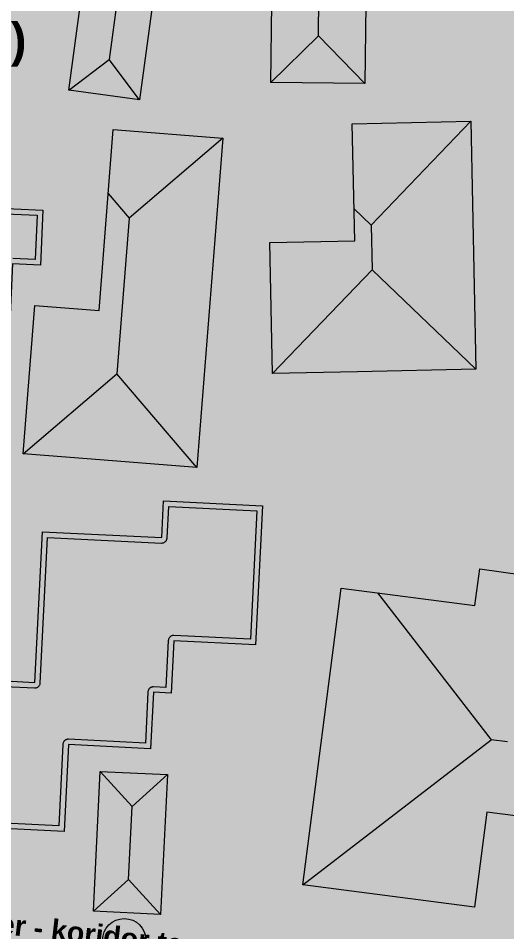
# Model space of a CAD drawing. Header units: metres. Extents: x 305909 to 307171, y 9156037 to 9156671.
# Drawn here: x 306616.7 to 306657.2, y 9156326 to 9156401.8 of the extents above; entities that cross this region are included whole.
import ezdxf
from ezdxf.enums import TextEntityAlignment as Align

# ---------------------------------------------------------------- set-up
doc = ezdxf.new("R2010")
doc.units = ezdxf.units.M
doc.linetypes.add('DASHED2', pattern=[0.762, 0.635, -0.127])
for name, color, linetype, lineweight, true_color in [('B-BANGUNAN_PERMUKIMAN', 7, 'Continuous', 13, 0xf0cd8c), ('B-BAYANGAN', 7, 'Continuous', 0, 0x76786c), ('T-JALUR_WISATA_EDUKASI', 7, 'DASHED2', 50, 0xe66e00), ('T-LABEL_ZONA', 7, 'Continuous', 0, 0x3c3c3c), ('V-POHON_PENEDUH', 7, 'Continuous', 13, 0x288232), ('Z-R', 7, 'Continuous', 0, 0xfaf4e6)]:
    doc.layers.add(name, color=color, linetype=linetype, lineweight=lineweight, true_color=true_color)
doc.styles.add('ARIALB', font='arialbd.ttf')

# ---------------------------------------------------------------- blocks, each defined once
blk = doc.blocks.new('POHON')
at = {"true_color": 0x347638}
h = blk.add_hatch(color=97, dxfattribs=at)
h.dxf.hatch_style = 1
edge = h.paths.add_edge_path()
edge.add_arc((0, 0), 1, 0, 360)
at = {"true_color": 0x3e843e}
h = blk.add_hatch(color=97, dxfattribs=at)
h.dxf.hatch_style = 1
edge = h.paths.add_edge_path()
edge.add_arc((-0.552, 0.552), 0.32, 0, 360)
h = blk.add_hatch(color=97, dxfattribs=at)
h.dxf.hatch_style = 1
edge = h.paths.add_edge_path()
edge.add_arc((0, 0.78), 0.32, 0, 360)
h = blk.add_hatch(color=97, dxfattribs=at)
h.dxf.hatch_style = 1
edge = h.paths.add_edge_path()
edge.add_arc((0.552, 0.552), 0.32, 0, 360)
at = {"true_color": 0x62a556}
h = blk.add_hatch(color=85, dxfattribs=at)
h.dxf.hatch_style = 1
edge = h.paths.add_edge_path()
edge.add_arc((-0.2, 0.22), 0.55, 0, 360)
at = {"true_color": 0x697060}
h = blk.add_hatch(color=251, dxfattribs=at)
h.dxf.hatch_style = 1
edge = h.paths.add_edge_path()
edge.add_arc((0.38, -0.38), 1, 0, 360)
at = {"true_color": 0x3e843e}
h = blk.add_hatch(color=97, dxfattribs=at)
h.dxf.hatch_style = 1
edge = h.paths.add_edge_path()
edge.add_arc((-0.78, 0), 0.32, 0, 360)
h = blk.add_hatch(color=97, dxfattribs=at)
h.dxf.hatch_style = 1
edge = h.paths.add_edge_path()
edge.add_arc((0.78, 0), 0.32, 0, 360)
h = blk.add_hatch(color=97, dxfattribs=at)
h.dxf.hatch_style = 1
edge = h.paths.add_edge_path()
edge.add_arc((-0.552, -0.552), 0.32, 0, 360)
h = blk.add_hatch(color=97, dxfattribs=at)
h.dxf.hatch_style = 1
edge = h.paths.add_edge_path()
edge.add_arc((0.552, -0.552), 0.32, 0, 360)
h = blk.add_hatch(color=97, dxfattribs=at)
h.dxf.hatch_style = 1
edge = h.paths.add_edge_path()
edge.add_arc((0, -0.78), 0.32, 0, 360)
at = {"color": 99, "lineweight": 9, "true_color": 0x235528}
blk.add_circle((0, 0), 1, dxfattribs=at)

msp = doc.modelspace()

# ---------------------------------------------------------------- hatches: boundary and pattern name
at = {"layer": 'B-BANGUNAN_PERMUKIMAN', "true_color": 0xe8875c}
h = msp.add_hatch(color=23, dxfattribs=at)
h.dxf.hatch_style = 1
h.paths.add_polyline_path([(306624.256, 9156420.844), (306624.257, 9156420.844), (306626.796, 9156417.511), (306624.206, 9156398.342), (306620.873, 9156395.803), (306620.873, 9156395.803), (306624.256, 9156420.844)])
at = {"layer": 'B-BANGUNAN_PERMUKIMAN', "true_color": 0xb36847}
h = msp.add_hatch(color=25, dxfattribs=at)
h.dxf.hatch_style = 1
h.paths.add_polyline_path([(306626.746, 9156395.009), (306624.206, 9156398.342), (306626.796, 9156417.511), (306630.13, 9156420.05), (306626.746, 9156395.009)])
at = {"layer": 'B-BANGUNAN_PERMUKIMAN', "true_color": 0xe5855b}
h = msp.add_hatch(color=23, dxfattribs=at)
h.dxf.hatch_style = 1
h.paths.add_polyline_path([(306637.77, 9156409.644), (306641.62, 9156405.706), (306641.558, 9156400.308), (306637.62, 9156396.458), (306637.62, 9156396.458), (306637.652, 9156399.275), (306637.77, 9156409.644)])
at = {"layer": 'B-BANGUNAN_PERMUKIMAN', "true_color": 0xb66a48}
h = msp.add_hatch(color=35, dxfattribs=at)
h.dxf.hatch_style = 1
h.paths.add_polyline_path([(306641.558, 9156400.308), (306641.62, 9156405.706), (306645.558, 9156409.555), (306645.408, 9156396.37), (306645.408, 9156396.37), (306641.558, 9156400.308)])
h = msp.add_hatch(color=35, dxfattribs=at)
h.dxf.hatch_style = 1
h.paths.add_polyline_path([(306641.558, 9156400.308), (306645.408, 9156396.37), (306637.62, 9156396.458), (306641.558, 9156400.308)])
at = {"layer": 'B-BANGUNAN_PERMUKIMAN', "true_color": 0xba6c4a}
h = msp.add_hatch(color=35, dxfattribs=at)
h.dxf.hatch_style = 1
h.paths.add_polyline_path([(306624.206, 9156398.342), (306626.746, 9156395.009), (306620.873, 9156395.803), (306624.206, 9156398.342)])
at = {"layer": 'B-BANGUNAN_PERMUKIMAN', "true_color": 0xe8875c}
h = msp.add_hatch(color=23, dxfattribs=at)
h.dxf.hatch_style = 1
h.paths.add_polyline_path([(306645.93, 9156384.626), (306644.508, 9156385.99), (306644.362, 9156393.026), (306654.183, 9156393.231), (306645.93, 9156384.626)])
at = {"layer": 'B-BANGUNAN_PERMUKIMAN', "true_color": 0xbf6f4c}
h = msp.add_hatch(color=13, dxfattribs=at)
h.dxf.hatch_style = 1
h.paths.add_polyline_path([(306646.007, 9156380.918), (306645.93, 9156384.626), (306654.183, 9156393.231), (306654.611, 9156372.665), (306646.007, 9156380.918)])
at = {"layer": 'B-BANGUNAN_PERMUKIMAN', "true_color": 0xe5855b}
h = msp.add_hatch(color=23, dxfattribs=at)
h.dxf.hatch_style = 1
h.paths.add_polyline_path([(306625.883, 9156385.197), (306624.143, 9156387.235), (306624.562, 9156392.546), (306633.651, 9156391.828), (306625.883, 9156385.197)])
at = {"layer": 'B-BANGUNAN_PERMUKIMAN', "true_color": 0xc2714d}
h = msp.add_hatch(color=13, dxfattribs=at)
h.dxf.hatch_style = 1
h.paths.add_polyline_path([(306631.495, 9156364.52), (306631.495, 9156364.52), (306624.864, 9156372.288), (306625.883, 9156385.197), (306633.651, 9156391.828), (306631.495, 9156364.52)])
at = {"layer": 'B-BANGUNAN_PERMUKIMAN', "true_color": 0xec895e}
h = msp.add_hatch(color=23, dxfattribs=at)
h.dxf.hatch_style = 1
h.paths.add_polyline_path([(306625.883, 9156385.197), (306624.864, 9156372.288), (306617.096, 9156365.657), (306618.067, 9156377.956), (306623.378, 9156377.537), (306624.143, 9156387.235), (306625.883, 9156385.197)])
at = {"layer": 'B-BANGUNAN_PERMUKIMAN', "true_color": 0xce7852}
h = msp.add_hatch(color=23, dxfattribs=at)
h.dxf.hatch_style = 1
h.paths.add_polyline_path([(306618.725, 9156385.866), (306618.518, 9156381.301), (306616.204, 9156381.406), (306615.521, 9156366.385), (306612.309, 9156366.531), (306612.184, 9156363.78), (306605.939, 9156364.064), (306606.785, 9156382.691), (306613.708, 9156382.376), (306613.876, 9156386.087), (306618.725, 9156385.866)])
at = {"layer": 'B-BANGUNAN_PERMUKIMAN', "true_color": 0xe9875c}
h = msp.add_hatch(color=23, dxfattribs=at)
h.dxf.hatch_style = 1
h.paths.add_polyline_path([(306637.528, 9156383.171), (306644.564, 9156383.318), (306644.508, 9156385.99), (306645.93, 9156384.626), (306646.007, 9156380.918), (306637.754, 9156372.314), (306637.754, 9156372.314), (306637.528, 9156383.171)])
at = {"layer": 'B-BANGUNAN_PERMUKIMAN', "true_color": 0xbb6c4a}
h = msp.add_hatch(color=13, dxfattribs=at)
h.dxf.hatch_style = 1
h.paths.add_polyline_path([(306646.007, 9156380.918), (306654.611, 9156372.665), (306654.611, 9156372.665), (306644.79, 9156372.461), (306637.754, 9156372.314), (306646.007, 9156380.918)])
at = {"layer": 'B-BANGUNAN_PERMUKIMAN', "true_color": 0xbb6d4a}
h = msp.add_hatch(color=13, dxfattribs=at)
h.dxf.hatch_style = 1
h.paths.add_polyline_path([(306624.864, 9156372.288), (306631.495, 9156364.52), (306622.406, 9156365.238), (306617.096, 9156365.657), (306617.096, 9156365.657), (306624.864, 9156372.288)])
at = {"layer": 'B-BANGUNAN_PERMUKIMAN', "true_color": 0xce7852}
h = msp.add_hatch(color=23, dxfattribs=at)
h.dxf.hatch_style = 1
h.paths.add_polyline_path([(306636.928, 9156361.355), (306636.351, 9156349.808), (306629.568, 9156350.147), (306629.351, 9156345.812), (306627.88, 9156345.886), (306627.646, 9156341.208), (306620.837, 9156341.548), (306620.476, 9156334.337), (306613.825, 9156334.669), (306613.752, 9156333.205), (306603.168, 9156333.734), (306603.964, 9156349.648), (306615.702, 9156349.061), (306615.59, 9156346.825), (306618.065, 9156346.701), (306618.69, 9156359.204), (306628.574, 9156358.71), (306628.727, 9156361.765), (306636.928, 9156361.355)])
at = {"layer": 'B-BANGUNAN_PERMUKIMAN', "true_color": 0xe18359}
h = msp.add_hatch(color=23, dxfattribs=at)
h.dxf.hatch_style = 1
h.paths.add_polyline_path([(306654.951, 9156356.109), (306672.607, 9156353.625), (306661.009, 9156344.677), (306660.383, 9156344.765), (306660.301, 9156344.131), (306657.24, 9156341.77), (306655.863, 9156341.947), (306646.463, 9156354.132), (306654.526, 9156353.092), (306654.95, 9156356.109), (306654.951, 9156356.109)])
at = {"layer": 'B-BANGUNAN_PERMUKIMAN', "true_color": 0xe7865c}
h = msp.add_hatch(color=23, dxfattribs=at)
h.dxf.hatch_style = 1
h.paths.add_polyline_path([(306643.441, 9156354.522), (306646.463, 9156354.132), (306655.863, 9156341.947), (306640.266, 9156329.916), (306640.266, 9156329.916), (306643.441, 9156354.522)])
at = {"layer": 'B-BANGUNAN_PERMUKIMAN', "true_color": 0xb96c49}
h = msp.add_hatch(color=35, dxfattribs=at)
h.dxf.hatch_style = 1
h.paths.add_polyline_path([(306655.863, 9156341.947), (306657.24, 9156341.77), (306659.601, 9156338.708), (306659.184, 9156335.472), (306655.507, 9156335.946), (306654.492, 9156328.08), (306640.266, 9156329.916), (306655.863, 9156341.947)])
at = {"layer": 'B-BANGUNAN_PERMUKIMAN', "true_color": 0xe6865b}
h = msp.add_hatch(color=23, dxfattribs=at)
h.dxf.hatch_style = 1
h.paths.add_polyline_path([(306623.485, 9156339.329), (306626.127, 9156336.415), (306625.833, 9156330.376), (306622.919, 9156327.734), (306623.485, 9156339.329)])
at = {"layer": 'B-BANGUNAN_PERMUKIMAN', "true_color": 0xe4845a}
h = msp.add_hatch(color=23, dxfattribs=at)
h.dxf.hatch_style = 1
h.paths.add_polyline_path([(306629.041, 9156339.058), (306626.127, 9156336.415), (306623.485, 9156339.329), (306629.041, 9156339.058)])
at = {"layer": 'B-BANGUNAN_PERMUKIMAN', "true_color": 0xb56948}
h = msp.add_hatch(color=35, dxfattribs=at)
h.dxf.hatch_style = 1
h.paths.add_polyline_path([(306628.475, 9156327.463), (306628.475, 9156327.463), (306625.833, 9156330.376), (306626.127, 9156336.415), (306629.041, 9156339.058), (306628.475, 9156327.463)])
at = {"layer": 'B-BANGUNAN_PERMUKIMAN', "true_color": 0xb76b49}
h = msp.add_hatch(color=35, dxfattribs=at)
h.dxf.hatch_style = 1
h.paths.add_polyline_path([(306625.833, 9156330.376), (306628.475, 9156327.463), (306622.919, 9156327.734), (306625.833, 9156330.376)])
at = {"layer": 'B-BAYANGAN', "true_color": 0x76786c}
h = msp.add_hatch(color=8, dxfattribs=at)
h.dxf.hatch_style = 1
h.paths.add_polyline_path([(306630.88, 9156419.3), (306627.496, 9156394.259), (306621.622, 9156395.053), (306625.006, 9156420.094), (306630.88, 9156419.3)])
h = msp.add_hatch(color=8, dxfattribs=at)
h.dxf.hatch_style = 1
h.paths.add_polyline_path([(306637.964, 9156411.987), (306637.816, 9156401.408), (306631.971, 9156401.489), (306632.119, 9156412.069), (306637.964, 9156411.987)])
h = msp.add_hatch(color=8, dxfattribs=at)
h.dxf.hatch_style = 1
h.paths.add_polyline_path([(306646.308, 9156408.805), (306646.158, 9156395.62), (306638.37, 9156395.708), (306638.52, 9156408.894), (306646.308, 9156408.805)])
h = msp.add_hatch(color=8, dxfattribs=at)
h.dxf.hatch_style = 1
h.paths.add_polyline_path([(306645.54, 9156371.711), (306638.504, 9156371.564), (306638.278, 9156382.421), (306645.314, 9156382.568), (306645.112, 9156392.276), (306654.933, 9156392.481), (306655.361, 9156371.915), (306645.54, 9156371.711)])
h = msp.add_hatch(color=8, dxfattribs=at)
h.dxf.hatch_style = 1
h.paths.add_polyline_path([(306634.401, 9156391.078), (306632.245, 9156363.77), (306623.156, 9156364.488), (306617.846, 9156364.907), (306618.817, 9156377.206), (306624.128, 9156376.787), (306625.312, 9156391.796), (306634.401, 9156391.078)])
h = msp.add_hatch(color=8, dxfattribs=at)
h.dxf.hatch_style = 1
h.paths.add_polyline_path([(306619.475, 9156385.116), (306619.268, 9156380.551), (306616.954, 9156380.656), (306616.271, 9156365.635), (306613.059, 9156365.781), (306612.934, 9156363.03), (306606.689, 9156363.314), (306607.535, 9156381.941), (306614.458, 9156381.626), (306614.626, 9156385.337), (306619.475, 9156385.116)])
h = msp.add_hatch(color=8, dxfattribs=at)
h.dxf.hatch_style = 1
h.paths.add_polyline_path([(306637.678, 9156360.605), (306637.101, 9156349.058), (306630.318, 9156349.397), (306630.101, 9156345.062), (306628.63, 9156345.136), (306628.396, 9156340.458), (306621.587, 9156340.798), (306621.226, 9156333.587), (306614.575, 9156333.919), (306614.502, 9156332.455), (306603.918, 9156332.984), (306604.714, 9156348.898), (306616.452, 9156348.311), (306616.34, 9156346.075), (306618.815, 9156345.951), (306619.44, 9156358.454), (306629.324, 9156357.96), (306629.477, 9156361.015), (306637.678, 9156360.605)])
h = msp.add_hatch(color=8, dxfattribs=at)
h.dxf.hatch_style = 1
h.paths.add_polyline_path([(306673.56, 9156352.846), (306672.1, 9156342.472), (306669.977, 9156327.39), (306660.525, 9156328.72), (306662.647, 9156343.802), (306661.133, 9156344.015), (306659.934, 9156334.722), (306656.257, 9156335.196), (306655.242, 9156327.33), (306641.016, 9156329.166), (306644.191, 9156353.772), (306655.276, 9156352.342), (306655.7, 9156355.36), (306673.56, 9156352.846)])
h = msp.add_hatch(color=8, dxfattribs=at)
h.dxf.hatch_style = 1
h.paths.add_polyline_path([(306629.791, 9156338.308), (306629.225, 9156326.713), (306623.669, 9156326.984), (306624.235, 9156338.579), (306629.791, 9156338.308)])
at = {"layer": 'Z-R', "true_color": 0xe2eacc}
h = msp.add_hatch(color=254, dxfattribs=at)
h.dxf.hatch_style = 1
h.paths.add_polyline_path([(306499.604, 9156305.811), (306466.679, 9156301.994), (306472.882, 9156235.666), (306497.912, 9156229.062), (306526.804, 9156228.986), (306531.575, 9156219.919), (306532.491, 9156127.582), (306486.314, 9156132.333), (306393.989, 9156155.199), (306332.726, 9156171.593), (306288.72, 9156190.576), (306246.009, 9156220.776), (306216.24, 9156242.779), (306193.374, 9156263.487), (306160.586, 9156296.707), (306133.406, 9156338.556), (306127.354, 9156361.253), (306094.195, 9156358.842), (306090.504, 9156366.668), (306061.399, 9156428.371), (306035.152, 9156500.205), (306017.705, 9156550.308), (306008.214, 9156577.564), (306141.306, 9156568.881), (306165.696, 9156567.29), (306165.696, 9156567.29), (306200.223, 9156564.074), (306291.75, 9156555.548), (306369.455, 9156545.532), (306471.945, 9156528.538), (306458.481, 9156529.505), (306455.788, 9156529.715), (306453.061, 9156530.08), (306440, 9156532.835), (306440, 9156532.835), (306440, 9156532.835), (306440, 9156532.835), (306424.61, 9156536.081), (306424.61, 9156536.081), (306385.74, 9156542.791), (306385.74, 9156542.791), (306305.003, 9156549.608), (306305.003, 9156549.608), (306215.657, 9156559.53), (306215.657, 9156559.53), (306186.122, 9156560.815), (306186.122, 9156560.815), (306160.523, 9156563.133), (306160.523, 9156563.133), (306119.178, 9156567.786), (306119.178, 9156567.786), (306039.052, 9156573.455), (306039.052, 9156573.455), (306033.081, 9156573.806), (306033.081, 9156573.806), (306033.081, 9156573.806), (306051.45, 9156523.215), (306051.451, 9156523.214), (306060.206, 9156485.254), (306060.206, 9156485.254), (306060.207, 9156485.254), (306057.483, 9156485.596), (306070.599, 9156438.472), (306116.984, 9156440.275), (306147.963, 9156437.914), (306199.856, 9156410.566), (306230.346, 9156409.784), (306281.946, 9156409.003), (306338.236, 9156402.748), (306341.903, 9156461.433), (306341.903, 9156461.433), (306341.904, 9156461.433), (306343.891, 9156461.177), (306340.232, 9156402.624), (306340.209, 9156402.422), (306340.166, 9156402.225), (306340.103, 9156402.033), (306340.021, 9156401.848), (306339.921, 9156401.672), (306339.804, 9156401.507), (306339.67, 9156401.355), (306339.522, 9156401.217), (306339.361, 9156401.095), (306339.188, 9156400.99), (306339.006, 9156400.902), (306338.815, 9156400.834), (306338.619, 9156400.785), (306338.419, 9156400.757), (306338.217, 9156400.748), (306338.015, 9156400.76), (306281.82, 9156407.004), (306230.316, 9156407.785), (306230.295, 9156407.785), (306199.805, 9156408.567), (306199.621, 9156408.58), (306199.44, 9156408.61), (306199.262, 9156408.656), (306199.09, 9156408.719), (306198.923, 9156408.797), (306147.397, 9156435.951), (306116.947, 9156438.272), (306078.606, 9156436.782), (306089.35, 9156410.909), (306109.34, 9156371.439), (306114.245, 9156367.345), (306121.798, 9156366.048), (306134.087, 9156364.483), (306186.355, 9156362.595), (306279.564, 9156357.942), (306324.738, 9156355.991), (306351.562, 9156350.968), (306360, 9156400.449), (306360, 9156400.449), (306360, 9156380), (306360, 9156380), (306360, 9156380), (306440, 9156380), (306440, 9156380), (306440, 9156380), (306440, 9156340.326), (306440.226, 9156340.291), (306485.257, 9156338.295), (306492.355, 9156337.55), (306513.124, 9156334.559), (306536.031, 9156332.219), (306560, 9156329.629), (306560, 9156512.617), (306572.178, 9156510.306), (306677.166, 9156490.276), (306677.166, 9156490.276), (306764.133, 9156475.064), (306735.941, 9156145.416), (306694.109, 9156139.201), (306694.292, 9156206.558), (306623.212, 9156213.87), (306624.289, 9156242.595), (306556.388, 9156238.052), (306554.003, 9156281.952), (306509.625, 9156279.089), (306499.604, 9156305.811)])

# ---------------------------------------------------------------- linework, layer by layer
at = {"layer": 'B-BANGUNAN_PERMUKIMAN', "color": 17, "lineweight": 9, "true_color": 0x71422d}
for p, q in [((306626.796, 9156417.511), (306624.206, 9156398.342)), ((306641.558, 9156400.308), (306641.62, 9156405.706)), ((306637.62, 9156396.458), (306641.558, 9156400.308)), ((306645.408, 9156396.37), (306641.558, 9156400.308)), ((306620.873, 9156395.803), (306624.206, 9156398.342)), ((306626.746, 9156395.009), (306624.206, 9156398.342)), ((306654.183, 9156393.231), (306645.93, 9156384.626)), ((306633.651, 9156391.828), (306625.883, 9156385.197)), ((306624.143, 9156387.235), (306625.883, 9156385.197)), ((306644.508, 9156385.99), (306645.93, 9156384.626)), ((306625.883, 9156385.197), (306624.864, 9156372.288)), ((306645.93, 9156384.626), (306646.007, 9156380.918)), ((306637.754, 9156372.314), (306646.007, 9156380.918)), ((306654.611, 9156372.665), (306646.007, 9156380.918)), ((306617.096, 9156365.657), (306624.864, 9156372.288)), ((306631.495, 9156364.52), (306624.864, 9156372.288)), ((306646.463, 9156354.132), (306655.863, 9156341.947)), ((306640.266, 9156329.916), (306655.863, 9156341.947)), ((306657.24, 9156341.77), (306655.863, 9156341.947)), ((306623.485, 9156339.329), (306626.127, 9156336.415)), ((306629.041, 9156339.058), (306626.127, 9156336.415)), ((306625.833, 9156330.376), (306626.127, 9156336.415)), ((306622.919, 9156327.734), (306625.833, 9156330.376)), ((306628.475, 9156327.463), (306625.833, 9156330.376))]:
    msp.add_line(p, q, dxfattribs=at)
at = {"layer": 'B-BANGUNAN_PERMUKIMAN', "color": 17, "lineweight": 13, "true_color": 0x71422d}
for points in [[(306630.13, 9156420.05), (306626.746, 9156395.009), (306620.872, 9156395.803), (306624.256, 9156420.844), (306630.13, 9156420.05)], [(306645.558, 9156409.555), (306645.408, 9156396.37), (306637.62, 9156396.458), (306637.77, 9156409.644), (306645.558, 9156409.555)], [(306644.79, 9156372.461), (306637.754, 9156372.314), (306637.528, 9156383.171), (306644.564, 9156383.318), (306644.362, 9156393.026), (306654.183, 9156393.231), (306654.611, 9156372.665), (306644.79, 9156372.461)], [(306633.651, 9156391.828), (306631.495, 9156364.52), (306622.406, 9156365.238), (306617.096, 9156365.657), (306618.067, 9156377.956), (306623.378, 9156377.537), (306624.562, 9156392.546), (306633.651, 9156391.828)], [(306618.725, 9156385.866), (306618.518, 9156381.301), (306616.204, 9156381.406), (306615.521, 9156366.385), (306612.309, 9156366.531), (306612.184, 9156363.78), (306605.939, 9156364.064), (306606.785, 9156382.691), (306613.708, 9156382.376), (306613.876, 9156386.087), (306618.725, 9156385.866)], [(306636.928, 9156361.355), (306636.351, 9156349.808), (306629.568, 9156350.147), (306629.351, 9156345.812), (306627.88, 9156345.886), (306627.646, 9156341.208), (306620.837, 9156341.548), (306620.476, 9156334.337), (306613.825, 9156334.669), (306613.752, 9156333.205), (306603.168, 9156333.734), (306603.964, 9156349.648), (306615.702, 9156349.061), (306615.59, 9156346.825), (306618.065, 9156346.701), (306618.69, 9156359.204), (306628.574, 9156358.71), (306628.727, 9156361.765), (306636.928, 9156361.355)], [(306672.81, 9156353.596), (306671.35, 9156343.222), (306669.227, 9156328.14), (306659.775, 9156329.47), (306661.897, 9156344.552), (306660.383, 9156344.765), (306659.184, 9156335.472), (306655.507, 9156335.946), (306654.492, 9156328.08), (306640.266, 9156329.916), (306643.441, 9156354.522), (306654.526, 9156353.092), (306654.95, 9156356.11), (306672.81, 9156353.596)], [(306629.041, 9156339.058), (306628.475, 9156327.463), (306622.919, 9156327.734), (306623.485, 9156339.329), (306629.041, 9156339.058)]]:
    msp.add_lwpolyline(points, close=True, dxfattribs=at)
at = {"layer": 'B-BANGUNAN_PERMUKIMAN', "color": 11, "lineweight": 9, "true_color": 0xf38d60}
for points in [[(306614.306, 9156385.617), (306618.255, 9156385.437), (306618.255, 9156385.437), (306618.088, 9156381.771), (306616.224, 9156381.856)], [(306615.568, 9156346.375), (306618.042, 9156346.251), (306618.086, 9156346.251), (306618.13, 9156346.256), (306618.174, 9156346.264), (306618.216, 9156346.277), (306618.257, 9156346.294), (306618.296, 9156346.315), (306618.332, 9156346.339), (306618.367, 9156346.367), (306618.398, 9156346.398), (306618.426, 9156346.433), (306618.45, 9156346.469), (306618.471, 9156346.508), (306618.488, 9156346.549), (306618.501, 9156346.591), (306618.51, 9156346.634), (306618.514, 9156346.678), (306619.117, 9156358.732), (306628.551, 9156358.261), (306628.596, 9156358.261), (306628.64, 9156358.265), (306628.683, 9156358.273), (306628.725, 9156358.286), (306628.766, 9156358.303), (306628.805, 9156358.324), (306628.842, 9156358.348), (306628.876, 9156358.376), (306628.907, 9156358.408), (306628.935, 9156358.442), (306628.96, 9156358.478), (306628.981, 9156358.517), (306628.997, 9156358.558), (306629.01, 9156358.6), (306629.019, 9156358.644), (306629.023, 9156358.688), (306629.154, 9156361.293), (306636.456, 9156360.928), (306636.456, 9156360.928), (306635.924, 9156350.28), (306629.59, 9156350.597), (306629.546, 9156350.597), (306629.502, 9156350.593), (306629.459, 9156350.584), (306629.417, 9156350.571), (306629.376, 9156350.554), (306629.337, 9156350.534), (306629.3, 9156350.509), (306629.266, 9156350.481), (306629.235, 9156350.45), (306629.207, 9156350.416), (306629.182, 9156350.379), (306629.161, 9156350.34), (306629.144, 9156350.299), (306629.131, 9156350.257), (306629.123, 9156350.214), (306629.118, 9156350.17), (306628.924, 9156346.284), (306627.902, 9156346.335), (306627.858, 9156346.335), (306627.814, 9156346.331), (306627.771, 9156346.323), (306627.728, 9156346.31), (306627.688, 9156346.293), (306627.649, 9156346.272), (306627.612, 9156346.248), (306627.578, 9156346.22), (306627.547, 9156346.188), (306627.518, 9156346.154), (306627.494, 9156346.118), (306627.473, 9156346.079), (306627.456, 9156346.038), (306627.443, 9156345.996), (306627.435, 9156345.952), (306627.43, 9156345.908), (306627.219, 9156341.68), (306620.859, 9156341.998), (306620.815, 9156341.998), (306620.771, 9156341.994), (306620.728, 9156341.985), (306620.685, 9156341.972), (306620.645, 9156341.955), (306620.606, 9156341.935), (306620.569, 9156341.91), (306620.535, 9156341.882), (306620.503, 9156341.851), (306620.475, 9156341.817), (306620.451, 9156341.78), (306620.43, 9156341.741), (306620.413, 9156341.7), (306620.4, 9156341.658), (306620.392, 9156341.615), (306620.387, 9156341.571), (306620.049, 9156334.809), (306613.848, 9156335.119)]]:
    msp.add_lwpolyline(points, dxfattribs=at)

# ---------------------------------------------------------------- block references
at = {"layer": 'V-POHON_PENEDUH', "xscale": 1.8, "yscale": 1.8}
msp.add_blockref('POHON', (306625.472, 9156325.321), dxfattribs=at)

# ---------------------------------------------------------------- texts
at = {"layer": 'T-JALUR_WISATA_EDUKASI', "color": 32, "true_color": 0xc85a00, "insert": (306600.288, 9156328.186), "char_height": 1.7, "attachment_point": 5, "rotation": 353.40136, "style": 'ARIALB', "bg_fill": 1, "box_fill_scale": 1.25, "bg_fill_color": 7, "bg_fill_true_color": 16777215, "bg_fill_transparency": 0}
msp.add_mtext('JALUR PEJALAN KAKI & WISATA EDUKASI TEMPE  +-1.0 km  (klaster - koridor tengah - zebra P2 - Showcase)', dxfattribs=at)
at = {"layer": 'T-LABEL_ZONA', "color": 49, "true_color": 0x5a4632, "style": 'ARIALB'}
msp.add_text('PERMUKIMAN EKSISTING (bangunan bawaan dipertahankan)', height=2.8, dxfattribs=at).set_placement((306560, 9156400), align=Align.MIDDLE_CENTER)

doc.saveas('drawing.dxf')
